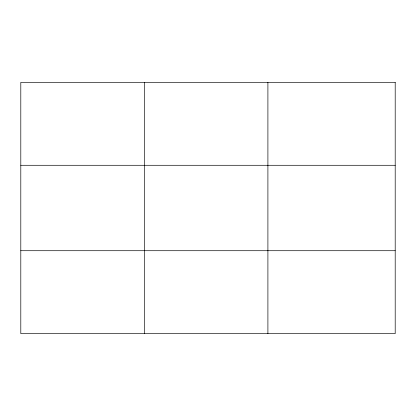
<?xml version="1.0" encoding="UTF-8"?>
<svg xmlns="http://www.w3.org/2000/svg" width="416" height="416" viewBox="0 0 416 416"><rect width="100%" height="100%" fill="white"/><g stroke="black" fill="none" stroke-linecap="round" stroke-linejoin="round"><path stroke-width="0.62" d="M144.352 82.373L144.352 333.627M267.904 82.373L267.904 333.627M20.8 165.287L395.2 165.287M20.8 250.713L395.2 250.713M395.2 82.373L395.2 333.627L20.8 333.627L20.8 82.373L395.2 82.373"/></g></svg>
